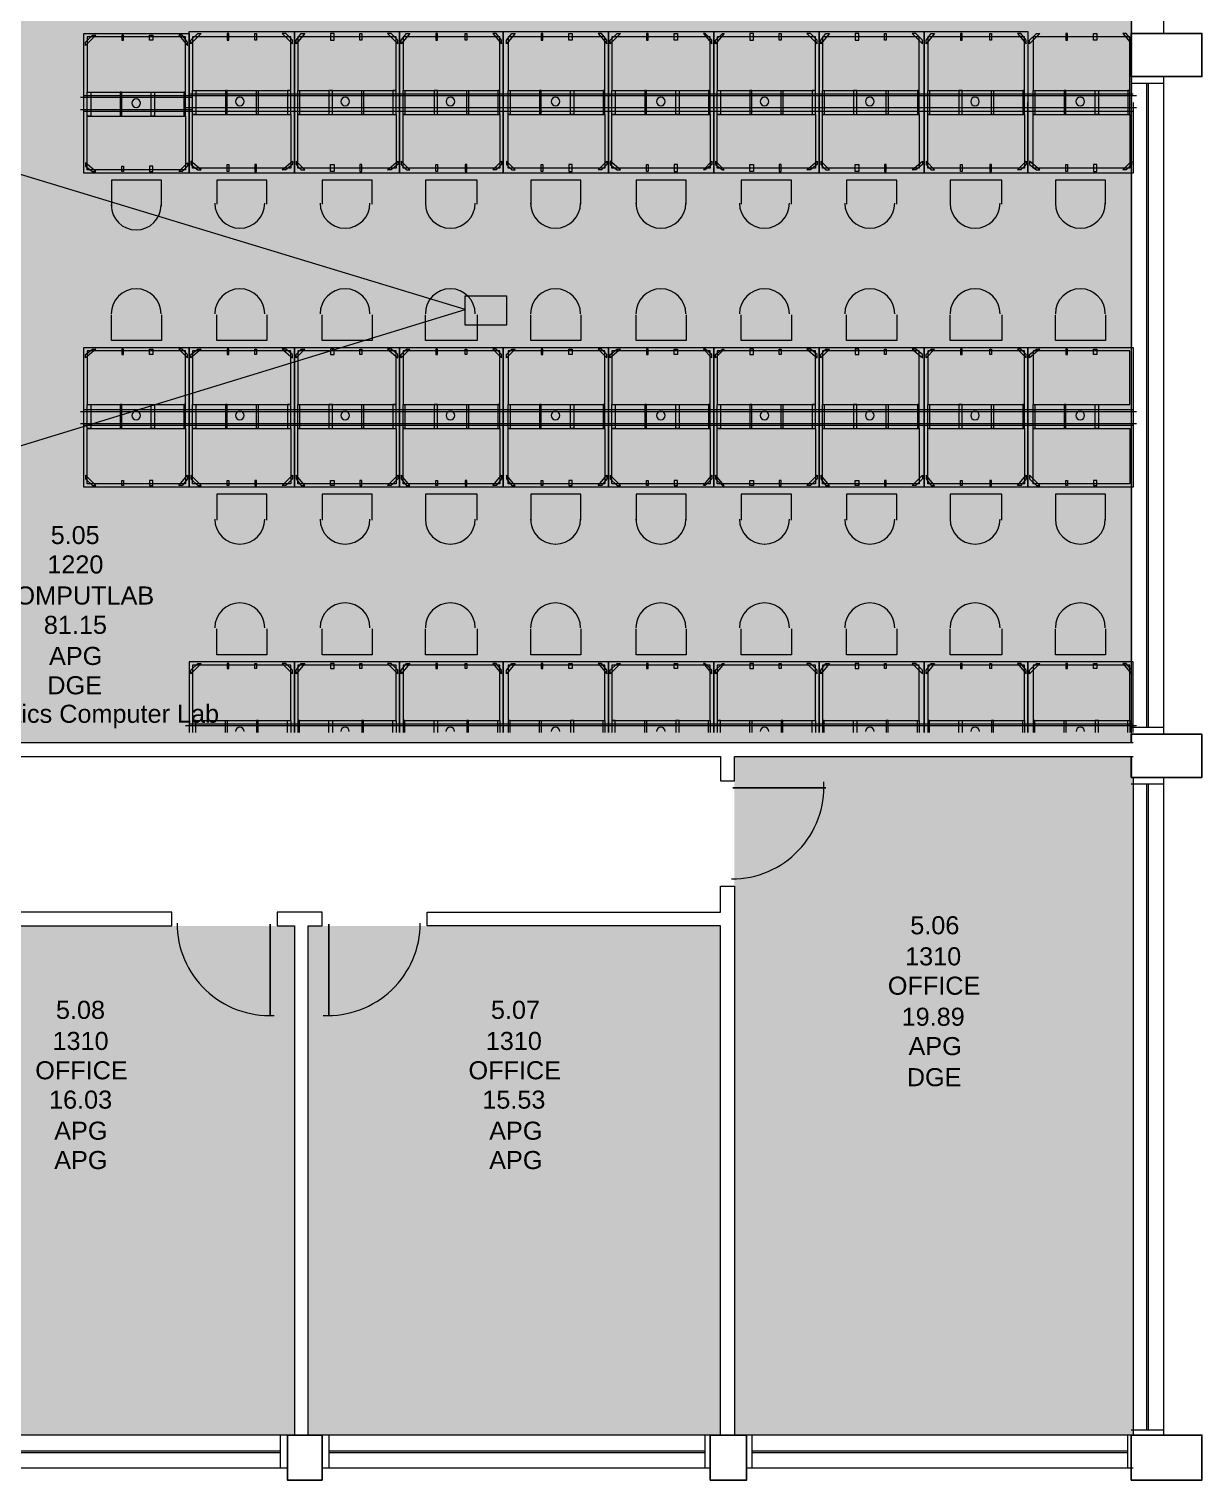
# Model space of a CAD drawing. Header units: millimetres. Extents: x 0 to 90.2, y 0 to 62.5.
# Drawn here: x 80.04 to 90.23, y 0.03 to 12.63 of the extents above; entities that cross this region are included whole.
import ezdxf

# ---------------------------------------------------------------- set-up
doc = ezdxf.new("R2010")
doc.units = ezdxf.units.MM
for name, color, linetype in [('PDF_014405$BL', 7, 'Continuous'), ('PDF_014405$DR', 7, 'Continuous'), ('PDF_014405$FITT_EQUP', 7, 'Continuous'), ('PDF_014405$FT-FIXFIT', 7, 'Continuous'), ('PDF_014405$WA', 7, 'Continuous'), ('PDF_014405$WA-COL', 7, 'Continuous'), ('PDF_014405$WN', 7, 'Continuous'), ('PDF_Text', 7, 'Continuous')]:
    doc.layers.add(name, color=color, linetype=linetype)
doc.layers.add('PDF_014405$HL-TMP', color=7, linetype='Continuous', true_color=0xe6db59)
doc.styles.add('PDF ArialMT', font='arial.ttf')

msp = doc.modelspace()

# ---------------------------------------------------------------- linework, layer by layer
at = {"layer": 'PDF_014405$BL', "lineweight": 9}
for points in [[(89.614, 19.33), (89.614, 12.595)], [(89.899, 12.595), (89.899, 19.33)], [(89.614, 12.22), (89.614, 6.506)], [(89.899, 6.506), (89.899, 12.22)], [(78.787, 8.651), (83.826, 10.196), (78.787, 11.725)], [(89.631, 6.131), (89.631, 0.416), (86.271, 0.416)], [(89.899, 0.416), (89.899, 6.131)], [(82.282, 0.416), (78.907, 0.416)], [(85.956, 0.416), (82.582, 0.416)], [(78.907, 0.131), (82.282, 0.131)], [(82.582, 0.131), (85.956, 0.131)], [(86.271, 0.131), (89.631, 0.131)]]:
    msp.add_lwpolyline(points, dxfattribs=at)
at = {"layer": 'PDF_014405$DR', "lineweight": 0}
for points in [[(86.151, 6.041), (86.961, 6.041), (86.151, 6.041)], [(82.132, 4.856), (82.132, 4.061), (82.132, 4.856)], [(82.642, 4.856), (82.642, 4.061), (82.642, 4.856)]]:
    msp.add_lwpolyline(points, dxfattribs=at)
for centre, start, end in [((86.142, 6.05), 270, 2.9553), ((82.124, 4.864), 180, 272.9551), ((82.634, 4.864), 267.0449, 360)]:
    msp.add_arc(centre, 0.802, start, end, dxfattribs=at)
at = {"layer": 'PDF_014405$FITT_EQUP', "lineweight": 9}
msp.add_lwpolyline([(83.826, 10.316), (84.186, 10.316), (84.186, 10.061), (83.826, 10.061)], close=True, dxfattribs=at)
at = {"layer": 'PDF_014405$FT-FIXFIT', "lineweight": 0}
for points in [[(81.427, 11.995), (81.427, 12.61), (82.342, 12.61), (82.342, 11.995), (82.342, 11.38), (81.427, 11.38)], [(82.342, 11.995), (82.342, 12.61), (83.256, 12.61), (83.256, 11.995), (83.256, 11.38), (82.342, 11.38)], [(83.256, 11.995), (83.256, 12.61), (84.156, 12.61), (84.156, 11.995), (84.156, 11.38), (83.256, 11.38)], [(84.156, 11.995), (84.156, 12.61), (85.071, 12.61), (85.071, 11.995), (85.071, 11.38), (84.156, 11.38)], [(85.071, 11.995), (85.071, 12.61), (85.986, 12.61), (85.986, 11.995), (85.986, 11.38), (85.071, 11.38)], [(85.986, 11.995), (85.986, 12.61), (86.901, 12.61), (86.901, 11.995), (86.901, 11.38), (85.986, 11.38)], [(86.901, 11.995), (86.901, 12.61), (87.816, 12.61), (87.816, 11.995), (87.816, 11.38), (86.901, 11.38)], [(80.512, 11.98), (80.512, 12.595), (81.427, 12.595), (81.427, 11.98), (81.427, 11.38), (80.512, 11.38)], [(80.587, 12.58), (80.617, 12.58), (80.527, 12.49), (80.527, 12.52)], [(81.397, 12.085), (81.397, 12.565), (80.542, 12.565), (80.542, 12.085)], [(80.842, 12.58), (80.842, 12.535), (80.857, 12.535), (80.857, 12.58)], [(81.112, 12.58), (81.112, 12.535), (81.082, 12.535), (81.082, 12.58)], [(81.367, 12.58), (81.337, 12.58), (81.412, 12.49), (81.412, 12.52)], [(81.502, 12.595), (81.532, 12.595), (81.442, 12.505), (81.442, 12.535)], [(82.312, 12.1), (82.312, 12.565), (81.457, 12.565), (81.457, 12.1)], [(81.757, 12.595), (81.757, 12.535), (81.772, 12.535), (81.772, 12.595)], [(82.012, 12.595), (82.012, 12.535), (81.997, 12.535), (81.997, 12.595)], [(82.267, 12.595), (82.237, 12.595), (82.327, 12.505), (82.327, 12.535)], [(82.402, 12.595), (82.432, 12.595), (82.357, 12.505), (82.357, 12.535)], [(83.226, 12.1), (83.226, 12.565), (82.372, 12.565), (82.372, 12.1)], [(82.657, 12.595), (82.657, 12.535), (82.687, 12.535), (82.687, 12.595)], [(82.927, 12.595), (82.927, 12.535), (82.912, 12.535), (82.912, 12.595)], [(83.182, 12.595), (83.152, 12.595), (83.241, 12.505), (83.241, 12.535)], [(83.316, 12.595), (83.346, 12.595), (83.271, 12.505), (83.271, 12.535)], [(84.126, 12.1), (84.126, 12.565), (83.286, 12.565), (83.286, 12.1)], [(83.571, 12.595), (83.571, 12.535), (83.586, 12.535), (83.586, 12.595)], [(83.841, 12.595), (83.841, 12.535), (83.826, 12.535), (83.826, 12.595)], [(84.096, 12.595), (84.066, 12.595), (84.141, 12.505), (84.141, 12.535)], [(84.231, 12.595), (84.261, 12.595), (84.186, 12.505), (84.186, 12.535)], [(85.041, 12.1), (85.041, 12.565), (84.201, 12.565), (84.201, 12.1)], [(84.486, 12.595), (84.486, 12.535), (84.501, 12.535), (84.501, 12.595)], [(84.756, 12.595), (84.756, 12.535), (84.726, 12.535), (84.726, 12.595)], [(85.011, 12.595), (84.981, 12.595), (85.056, 12.505), (85.056, 12.535)], [(85.146, 12.595), (85.176, 12.595), (85.086, 12.505), (85.086, 12.535)], [(85.956, 12.1), (85.956, 12.565), (85.101, 12.565), (85.101, 12.1)], [(85.401, 12.595), (85.401, 12.535), (85.416, 12.535), (85.416, 12.595)], [(85.671, 12.595), (85.671, 12.535), (85.641, 12.535), (85.641, 12.595)], [(85.911, 12.595), (85.896, 12.595), (85.971, 12.505), (85.971, 12.535)], [(86.061, 12.595), (86.076, 12.595), (86.001, 12.505), (86.001, 12.535)], [(86.871, 12.1), (86.871, 12.565), (86.016, 12.565), (86.016, 12.1)], [(86.301, 12.595), (86.301, 12.535), (86.331, 12.535), (86.331, 12.595)], [(86.571, 12.595), (86.571, 12.535), (86.556, 12.535), (86.556, 12.595)], [(86.826, 12.595), (86.796, 12.595), (86.886, 12.505), (86.886, 12.535)], [(86.961, 12.595), (86.991, 12.595), (86.916, 12.505), (86.916, 12.535)], [(87.771, 12.1), (87.771, 12.565), (86.931, 12.565), (86.931, 12.1)], [(87.216, 12.595), (87.216, 12.535), (87.246, 12.535), (87.246, 12.595)], [(87.486, 12.595), (87.486, 12.535), (87.471, 12.535), (87.471, 12.595)], [(87.741, 12.595), (87.711, 12.595), (87.801, 12.505), (87.801, 12.535)], [(87.876, 12.595), (87.906, 12.595), (87.831, 12.505), (87.831, 12.535)], [(88.686, 12.1), (88.686, 12.565), (87.846, 12.565), (87.846, 12.1)], [(88.131, 12.595), (88.131, 12.535), (88.146, 12.535), (88.146, 12.595)], [(88.401, 12.595), (88.401, 12.535), (88.386, 12.535), (88.386, 12.595)], [(88.656, 12.595), (88.626, 12.595), (88.701, 12.505), (88.701, 12.535)], [(88.791, 12.595), (88.821, 12.595), (88.731, 12.505), (88.731, 12.535)], [(89.601, 12.1), (89.601, 12.565), (88.761, 12.565), (88.761, 12.1)], [(89.046, 12.595), (89.046, 12.535), (89.061, 12.535), (89.061, 12.595)], [(89.316, 12.595), (89.316, 12.535), (89.286, 12.535), (89.286, 12.595)], [(89.571, 12.595), (89.541, 12.595), (89.616, 12.505), (89.616, 12.535)], [(80.542, 11.98), (80.542, 12.085), (80.572, 12.085), (80.572, 11.98), (80.572, 11.875), (80.542, 11.875)], [(80.842, 11.98), (80.842, 12.085), (80.827, 12.085), (80.827, 11.98), (80.827, 11.875), (80.842, 11.875)], [(81.097, 11.98), (81.097, 12.085), (81.127, 12.085), (81.127, 11.98), (81.127, 11.875), (81.097, 11.875)], [(81.397, 11.98), (81.397, 12.085), (81.382, 12.085), (81.382, 11.98), (81.382, 11.875), (81.397, 11.875)], [(81.457, 11.995), (81.457, 12.1), (81.487, 12.1), (81.487, 11.995), (81.487, 11.89), (81.457, 11.89)], [(81.757, 11.995), (81.757, 12.1), (81.742, 12.1), (81.742, 11.995), (81.742, 11.89), (81.757, 11.89)], [(82.012, 11.995), (82.012, 12.1), (82.027, 12.1), (82.027, 11.995), (82.027, 11.89), (82.012, 11.89)], [(82.312, 11.995), (82.312, 12.1), (82.282, 12.1), (82.282, 11.995), (82.282, 11.89), (82.312, 11.89)], [(82.372, 11.995), (82.372, 12.1), (82.387, 12.1), (82.387, 11.995), (82.387, 11.89), (82.372, 11.89)], [(82.672, 11.995), (82.672, 12.1), (82.642, 12.1), (82.642, 11.995), (82.642, 11.89), (82.672, 11.89)], [(82.927, 11.995), (82.927, 12.1), (82.942, 12.1), (82.942, 11.995), (82.942, 11.89), (82.927, 11.89)], [(83.226, 11.995), (83.226, 12.1), (83.197, 12.1), (83.197, 11.995), (83.197, 11.89), (83.226, 11.89)], [(83.286, 11.995), (83.286, 12.1), (83.301, 12.1), (83.301, 11.995), (83.301, 11.89), (83.286, 11.89)], [(83.586, 11.995), (83.586, 12.1), (83.556, 12.1), (83.556, 11.995), (83.556, 11.89), (83.586, 11.89)], [(83.841, 11.995), (83.841, 12.1), (83.856, 12.1), (83.856, 11.995), (83.856, 11.89), (83.841, 11.89)], [(84.126, 11.995), (84.126, 12.1), (84.111, 12.1), (84.111, 11.995), (84.111, 11.89), (84.126, 11.89)], [(84.201, 11.995), (84.201, 12.1), (84.216, 12.1), (84.216, 11.995), (84.216, 11.89), (84.201, 11.89)], [(84.486, 11.995), (84.486, 12.1), (84.471, 12.1), (84.471, 11.995), (84.471, 11.89), (84.486, 11.89)], [(84.741, 11.995), (84.741, 12.1), (84.771, 12.1), (84.771, 11.995), (84.771, 11.89), (84.741, 11.89)], [(85.041, 11.995), (85.041, 12.1), (85.026, 12.1), (85.026, 11.995), (85.026, 11.89), (85.041, 11.89)], [(85.101, 11.995), (85.101, 12.1), (85.131, 12.1), (85.131, 11.995), (85.131, 11.89), (85.101, 11.89)], [(85.401, 11.995), (85.401, 12.1), (85.386, 12.1), (85.386, 11.995), (85.386, 11.89), (85.401, 11.89)], [(85.656, 11.995), (85.656, 12.1), (85.686, 12.1), (85.686, 11.995), (85.686, 11.89), (85.656, 11.89)], [(85.956, 11.995), (85.956, 12.1), (85.941, 12.1), (85.941, 11.995), (85.941, 11.89), (85.956, 11.89)], [(86.016, 11.995), (86.016, 12.1), (86.046, 12.1), (86.046, 11.995), (86.046, 11.89), (86.016, 11.89)], [(86.316, 11.995), (86.316, 12.1), (86.301, 12.1), (86.301, 11.995), (86.301, 11.89), (86.316, 11.89)], [(86.571, 11.995), (86.571, 12.1), (86.586, 12.1), (86.586, 11.995), (86.586, 11.89), (86.571, 11.89)], [(86.871, 11.995), (86.871, 12.1), (86.841, 12.1), (86.841, 11.995), (86.841, 11.89), (86.871, 11.89)], [(86.931, 11.995), (86.931, 12.1), (86.946, 12.1), (86.946, 11.995), (86.946, 11.89), (86.931, 11.89)], [(87.231, 11.995), (87.231, 12.1), (87.201, 12.1), (87.201, 11.995), (87.201, 11.89), (87.231, 11.89)], [(87.486, 11.995), (87.486, 12.1), (87.501, 12.1), (87.501, 11.995), (87.501, 11.89), (87.486, 11.89)], [(87.771, 11.995), (87.771, 12.1), (87.756, 12.1), (87.756, 11.995), (87.756, 11.89), (87.771, 11.89)], [(87.846, 11.995), (87.846, 12.1), (87.861, 12.1), (87.861, 11.995), (87.861, 11.89), (87.846, 11.89)], [(88.146, 11.995), (88.146, 12.1), (88.116, 12.1), (88.116, 11.995), (88.116, 11.89), (88.146, 11.89)], [(88.401, 11.995), (88.401, 12.1), (88.416, 12.1), (88.416, 11.995), (88.416, 11.89), (88.401, 11.89)], [(88.686, 11.995), (88.686, 12.1), (88.671, 12.1), (88.671, 11.995), (88.671, 11.89), (88.686, 11.89)], [(88.761, 11.995), (88.761, 12.1), (88.776, 12.1), (88.776, 11.995), (88.776, 11.89), (88.761, 11.89)], [(89.046, 11.995), (89.046, 12.1), (89.031, 12.1), (89.031, 11.995), (89.031, 11.89), (89.046, 11.89)], [(89.301, 11.995), (89.301, 12.1), (89.331, 12.1), (89.331, 11.995), (89.331, 11.89), (89.301, 11.89)], [(89.601, 11.995), (89.601, 12.1), (89.586, 12.1), (89.586, 11.995), (89.586, 11.89), (89.601, 11.89)], [(81.397, 11.875), (81.397, 11.41), (80.542, 11.41), (80.542, 11.875)], [(82.312, 11.89), (82.312, 11.425), (81.457, 11.425), (81.457, 11.89)], [(83.226, 11.89), (83.226, 11.425), (82.372, 11.425), (82.372, 11.89)], [(84.126, 11.89), (84.126, 11.425), (83.286, 11.425), (83.286, 11.89)], [(85.041, 11.89), (85.041, 11.425), (84.201, 11.425), (84.201, 11.89)], [(85.956, 11.89), (85.956, 11.425), (85.101, 11.425), (85.101, 11.89)], [(86.871, 11.89), (86.871, 11.425), (86.016, 11.425), (86.016, 11.89)], [(87.771, 11.89), (87.771, 11.425), (86.931, 11.425), (86.931, 11.89)], [(88.686, 11.89), (88.686, 11.425), (87.846, 11.425), (87.846, 11.89)], [(89.601, 11.89), (89.601, 11.425), (88.761, 11.425), (88.761, 11.89)], [(81.502, 11.41), (81.532, 11.41), (81.442, 11.485), (81.442, 11.455)], [(82.267, 11.41), (82.237, 11.41), (82.327, 11.485), (82.327, 11.455)], [(82.402, 11.41), (82.432, 11.41), (82.357, 11.485), (82.357, 11.455)], [(83.182, 11.41), (83.152, 11.41), (83.241, 11.485), (83.241, 11.455)], [(83.316, 11.41), (83.346, 11.41), (83.271, 11.485), (83.271, 11.455)], [(84.096, 11.41), (84.066, 11.41), (84.141, 11.485), (84.141, 11.455)], [(84.231, 11.41), (84.261, 11.41), (84.186, 11.485), (84.186, 11.455)], [(85.011, 11.41), (84.981, 11.41), (85.056, 11.485), (85.056, 11.455)], [(85.146, 11.41), (85.176, 11.41), (85.086, 11.485), (85.086, 11.455)], [(85.911, 11.41), (85.896, 11.41), (85.971, 11.485), (85.971, 11.455)], [(86.061, 11.41), (86.076, 11.41), (86.001, 11.485), (86.001, 11.455)], [(86.826, 11.41), (86.796, 11.41), (86.886, 11.485), (86.886, 11.455)], [(86.961, 11.41), (86.991, 11.41), (86.916, 11.485), (86.916, 11.455)], [(87.741, 11.41), (87.711, 11.41), (87.801, 11.485), (87.801, 11.455)], [(87.876, 11.41), (87.906, 11.41), (87.831, 11.485), (87.831, 11.455)], [(88.656, 11.41), (88.626, 11.41), (88.701, 11.485), (88.701, 11.455)], [(88.791, 11.41), (88.821, 11.41), (88.731, 11.485), (88.731, 11.455)], [(89.571, 11.41), (89.541, 11.41), (89.616, 11.485), (89.616, 11.455)], [(80.587, 11.395), (80.617, 11.395), (80.527, 11.47), (80.527, 11.44)], [(80.842, 11.395), (80.842, 11.44), (80.857, 11.44), (80.857, 11.395)], [(81.112, 11.395), (81.112, 11.44), (81.082, 11.44), (81.082, 11.395)], [(81.367, 11.395), (81.337, 11.395), (81.412, 11.47), (81.412, 11.44)], [(81.757, 11.395), (81.757, 11.455), (81.772, 11.455), (81.772, 11.395)], [(82.012, 11.395), (82.012, 11.455), (81.997, 11.455), (81.997, 11.395)], [(82.657, 11.395), (82.657, 11.455), (82.687, 11.455), (82.687, 11.395)], [(82.927, 11.395), (82.927, 11.455), (82.912, 11.455), (82.912, 11.395)], [(83.571, 11.395), (83.571, 11.455), (83.586, 11.455), (83.586, 11.395)], [(83.841, 11.395), (83.841, 11.455), (83.826, 11.455), (83.826, 11.395)], [(84.486, 11.395), (84.486, 11.455), (84.501, 11.455), (84.501, 11.395)], [(84.756, 11.395), (84.756, 11.455), (84.726, 11.455), (84.726, 11.395)], [(85.401, 11.395), (85.401, 11.455), (85.416, 11.455), (85.416, 11.395)], [(85.671, 11.395), (85.671, 11.455), (85.641, 11.455), (85.641, 11.395)], [(86.301, 11.395), (86.301, 11.455), (86.331, 11.455), (86.331, 11.395)], [(86.571, 11.395), (86.571, 11.455), (86.556, 11.455), (86.556, 11.395)], [(87.216, 11.395), (87.216, 11.455), (87.246, 11.455), (87.246, 11.395)], [(87.486, 11.395), (87.486, 11.455), (87.471, 11.455), (87.471, 11.395)], [(88.131, 11.395), (88.131, 11.455), (88.146, 11.455), (88.146, 11.395)], [(88.401, 11.395), (88.401, 11.455), (88.386, 11.455), (88.386, 11.395)], [(89.046, 11.395), (89.046, 11.455), (89.061, 11.455), (89.061, 11.395)], [(89.316, 11.395), (89.316, 11.455), (89.286, 11.455), (89.286, 11.395)], [(80.512, 9.266), (80.512, 9.866), (81.427, 9.866), (81.427, 9.266), (81.427, 8.651), (80.512, 8.651)], [(80.587, 9.851), (80.617, 9.851), (80.527, 9.776), (80.527, 9.806)], [(81.397, 9.371), (81.397, 9.836), (80.542, 9.836), (80.542, 9.371)], [(80.842, 9.851), (80.842, 9.806), (80.857, 9.806), (80.857, 9.851)], [(81.112, 9.851), (81.112, 9.806), (81.082, 9.806), (81.082, 9.851)], [(81.367, 9.851), (81.337, 9.851), (81.412, 9.776), (81.412, 9.806)], [(81.427, 9.266), (81.427, 9.866), (82.342, 9.866), (82.342, 9.266), (82.342, 8.651), (81.427, 8.651)], [(81.502, 9.851), (81.532, 9.851), (81.442, 9.776), (81.442, 9.806)], [(82.312, 9.371), (82.312, 9.836), (81.457, 9.836), (81.457, 9.371)], [(81.757, 9.851), (81.757, 9.806), (81.772, 9.806), (81.772, 9.851)], [(82.012, 9.851), (82.012, 9.806), (81.997, 9.806), (81.997, 9.851)], [(82.267, 9.851), (82.237, 9.851), (82.327, 9.776), (82.327, 9.806)], [(82.342, 9.266), (82.342, 9.866), (83.256, 9.866), (83.256, 9.266), (83.256, 8.651), (82.342, 8.651)], [(82.402, 9.851), (82.432, 9.851), (82.357, 9.776), (82.357, 9.806)], [(83.226, 9.371), (83.226, 9.836), (82.372, 9.836), (82.372, 9.371)], [(82.657, 9.851), (82.657, 9.806), (82.687, 9.806), (82.687, 9.851)], [(82.927, 9.851), (82.927, 9.806), (82.912, 9.806), (82.912, 9.851)], [(83.182, 9.851), (83.152, 9.851), (83.241, 9.776), (83.241, 9.806)], [(83.256, 9.266), (83.256, 9.866), (84.156, 9.866), (84.156, 9.266), (84.156, 8.651), (83.256, 8.651)], [(83.316, 9.851), (83.346, 9.851), (83.271, 9.776), (83.271, 9.806)], [(84.126, 9.371), (84.126, 9.836), (83.286, 9.836), (83.286, 9.371)], [(83.571, 9.851), (83.571, 9.806), (83.586, 9.806), (83.586, 9.851)], [(83.841, 9.851), (83.841, 9.806), (83.826, 9.806), (83.826, 9.851)], [(84.096, 9.851), (84.066, 9.851), (84.141, 9.776), (84.141, 9.806)], [(84.156, 9.266), (84.156, 9.866), (85.071, 9.866), (85.071, 9.266), (85.071, 8.651), (84.156, 8.651)], [(84.231, 9.851), (84.261, 9.851), (84.186, 9.776), (84.186, 9.806)], [(85.041, 9.371), (85.041, 9.836), (84.201, 9.836), (84.201, 9.371)], [(84.486, 9.851), (84.486, 9.806), (84.501, 9.806), (84.501, 9.851)], [(84.756, 9.851), (84.756, 9.806), (84.726, 9.806), (84.726, 9.851)], [(85.011, 9.851), (84.981, 9.851), (85.056, 9.776), (85.056, 9.806)], [(85.071, 9.266), (85.071, 9.866), (85.986, 9.866), (85.986, 9.266), (85.986, 8.651), (85.071, 8.651)], [(85.146, 9.851), (85.176, 9.851), (85.086, 9.776), (85.086, 9.806)], [(85.956, 9.371), (85.956, 9.836), (85.101, 9.836), (85.101, 9.371)], [(85.401, 9.851), (85.401, 9.806), (85.416, 9.806), (85.416, 9.851)], [(85.671, 9.851), (85.671, 9.806), (85.641, 9.806), (85.641, 9.851)], [(85.911, 9.851), (85.896, 9.851), (85.971, 9.776), (85.971, 9.806)], [(85.986, 9.266), (85.986, 9.866), (86.901, 9.866), (86.901, 9.266), (86.901, 8.651), (85.986, 8.651)], [(86.061, 9.851), (86.076, 9.851), (86.001, 9.776), (86.001, 9.806)], [(86.871, 9.371), (86.871, 9.836), (86.016, 9.836), (86.016, 9.371)], [(86.301, 9.851), (86.301, 9.806), (86.331, 9.806), (86.331, 9.851)], [(86.571, 9.851), (86.571, 9.806), (86.556, 9.806), (86.556, 9.851)], [(86.826, 9.851), (86.796, 9.851), (86.886, 9.776), (86.886, 9.806)], [(86.901, 9.266), (86.901, 9.866), (87.816, 9.866), (87.816, 9.266), (87.816, 8.651), (86.901, 8.651)], [(86.961, 9.851), (86.991, 9.851), (86.916, 9.776), (86.916, 9.806)], [(87.771, 9.371), (87.771, 9.836), (86.931, 9.836), (86.931, 9.371)], [(87.216, 9.851), (87.216, 9.806), (87.246, 9.806), (87.246, 9.851)], [(87.486, 9.851), (87.486, 9.806), (87.471, 9.806), (87.471, 9.851)], [(87.741, 9.851), (87.711, 9.851), (87.801, 9.776), (87.801, 9.806)], [(87.816, 9.266), (87.816, 9.866), (88.716, 9.866), (88.716, 9.266), (88.716, 8.651), (87.816, 8.651)], [(87.876, 9.851), (87.906, 9.851), (87.831, 9.776), (87.831, 9.806)], [(88.686, 9.371), (88.686, 9.836), (87.846, 9.836), (87.846, 9.371)], [(88.131, 9.851), (88.131, 9.806), (88.146, 9.806), (88.146, 9.851)], [(88.401, 9.851), (88.401, 9.806), (88.386, 9.806), (88.386, 9.851)], [(88.656, 9.851), (88.626, 9.851), (88.701, 9.776), (88.701, 9.806)], [(88.716, 9.266), (88.716, 9.866), (89.631, 9.866), (89.631, 9.266), (89.631, 8.651), (88.716, 8.651)], [(88.791, 9.851), (88.821, 9.851), (88.731, 9.776), (88.731, 9.806)], [(89.601, 9.371), (89.601, 9.836), (88.761, 9.836), (88.761, 9.371)], [(89.046, 9.851), (89.046, 9.806), (89.061, 9.806), (89.061, 9.851)], [(89.316, 9.851), (89.316, 9.806), (89.286, 9.806), (89.286, 9.851)], [(80.542, 9.266), (80.542, 9.371), (80.572, 9.371), (80.572, 9.266), (80.572, 9.161), (80.542, 9.161)], [(80.842, 9.266), (80.842, 9.371), (80.827, 9.371), (80.827, 9.266), (80.827, 9.161), (80.842, 9.161)], [(81.097, 9.266), (81.097, 9.371), (81.127, 9.371), (81.127, 9.266), (81.127, 9.161), (81.097, 9.161)], [(81.397, 9.266), (81.397, 9.371), (81.382, 9.371), (81.382, 9.266), (81.382, 9.161), (81.397, 9.161)], [(81.457, 9.266), (81.457, 9.371), (81.487, 9.371), (81.487, 9.266), (81.487, 9.161), (81.457, 9.161)], [(81.757, 9.266), (81.757, 9.371), (81.742, 9.371), (81.742, 9.266), (81.742, 9.161), (81.757, 9.161)], [(82.012, 9.266), (82.012, 9.371), (82.027, 9.371), (82.027, 9.266), (82.027, 9.161), (82.012, 9.161)], [(82.312, 9.266), (82.312, 9.371), (82.282, 9.371), (82.282, 9.266), (82.282, 9.161), (82.312, 9.161)], [(82.372, 9.266), (82.372, 9.371), (82.387, 9.371), (82.387, 9.266), (82.387, 9.161), (82.372, 9.161)], [(82.672, 9.266), (82.672, 9.371), (82.642, 9.371), (82.642, 9.266), (82.642, 9.161), (82.672, 9.161)], [(82.927, 9.266), (82.927, 9.371), (82.942, 9.371), (82.942, 9.266), (82.942, 9.161), (82.927, 9.161)], [(83.226, 9.266), (83.226, 9.371), (83.197, 9.371), (83.197, 9.266), (83.197, 9.161), (83.226, 9.161)], [(83.286, 9.266), (83.286, 9.371), (83.301, 9.371), (83.301, 9.266), (83.301, 9.161), (83.286, 9.161)], [(83.586, 9.266), (83.586, 9.371), (83.556, 9.371), (83.556, 9.266), (83.556, 9.161), (83.586, 9.161)], [(83.841, 9.266), (83.841, 9.371), (83.856, 9.371), (83.856, 9.266), (83.856, 9.161), (83.841, 9.161)], [(84.126, 9.266), (84.126, 9.371), (84.111, 9.371), (84.111, 9.266), (84.111, 9.161), (84.126, 9.161)], [(84.201, 9.266), (84.201, 9.371), (84.216, 9.371), (84.216, 9.266), (84.216, 9.161), (84.201, 9.161)], [(84.486, 9.266), (84.486, 9.371), (84.471, 9.371), (84.471, 9.266), (84.471, 9.161), (84.486, 9.161)], [(84.741, 9.266), (84.741, 9.371), (84.771, 9.371), (84.771, 9.266), (84.771, 9.161), (84.741, 9.161)], [(85.041, 9.266), (85.041, 9.371), (85.026, 9.371), (85.026, 9.266), (85.026, 9.161), (85.041, 9.161)], [(85.101, 9.266), (85.101, 9.371), (85.131, 9.371), (85.131, 9.266), (85.131, 9.161), (85.101, 9.161)], [(85.401, 9.266), (85.401, 9.371), (85.386, 9.371), (85.386, 9.266), (85.386, 9.161), (85.401, 9.161)], [(85.656, 9.266), (85.656, 9.371), (85.686, 9.371), (85.686, 9.266), (85.686, 9.161), (85.656, 9.161)], [(85.956, 9.266), (85.956, 9.371), (85.941, 9.371), (85.941, 9.266), (85.941, 9.161), (85.956, 9.161)], [(86.016, 9.266), (86.016, 9.371), (86.046, 9.371), (86.046, 9.266), (86.046, 9.161), (86.016, 9.161)], [(86.316, 9.266), (86.316, 9.371), (86.301, 9.371), (86.301, 9.266), (86.301, 9.161), (86.316, 9.161)], [(86.571, 9.266), (86.571, 9.371), (86.586, 9.371), (86.586, 9.266), (86.586, 9.161), (86.571, 9.161)], [(86.871, 9.266), (86.871, 9.371), (86.841, 9.371), (86.841, 9.266), (86.841, 9.161), (86.871, 9.161)], [(86.931, 9.266), (86.931, 9.371), (86.946, 9.371), (86.946, 9.266), (86.946, 9.161), (86.931, 9.161)], [(87.231, 9.266), (87.231, 9.371), (87.201, 9.371), (87.201, 9.266), (87.201, 9.161), (87.231, 9.161)], [(87.486, 9.266), (87.486, 9.371), (87.501, 9.371), (87.501, 9.266), (87.501, 9.161), (87.486, 9.161)], [(87.771, 9.266), (87.771, 9.371), (87.756, 9.371), (87.756, 9.266), (87.756, 9.161), (87.771, 9.161)], [(87.846, 9.266), (87.846, 9.371), (87.861, 9.371), (87.861, 9.266), (87.861, 9.161), (87.846, 9.161)], [(88.146, 9.266), (88.146, 9.371), (88.116, 9.371), (88.116, 9.266), (88.116, 9.161), (88.146, 9.161)], [(88.401, 9.266), (88.401, 9.371), (88.416, 9.371), (88.416, 9.266), (88.416, 9.161), (88.401, 9.161)], [(88.686, 9.266), (88.686, 9.371), (88.671, 9.371), (88.671, 9.266), (88.671, 9.161), (88.686, 9.161)], [(88.761, 9.266), (88.761, 9.371), (88.776, 9.371), (88.776, 9.266), (88.776, 9.161), (88.761, 9.161)], [(89.046, 9.266), (89.046, 9.371), (89.031, 9.371), (89.031, 9.266), (89.031, 9.161), (89.046, 9.161)], [(89.301, 9.266), (89.301, 9.371), (89.331, 9.371), (89.331, 9.266), (89.331, 9.161), (89.301, 9.161)], [(81.397, 9.161), (81.397, 8.681), (80.542, 8.681), (80.542, 9.161)], [(82.312, 9.161), (82.312, 8.681), (81.457, 8.681), (81.457, 9.161)], [(83.226, 9.161), (83.226, 8.681), (82.372, 8.681), (82.372, 9.161)], [(84.126, 9.161), (84.126, 8.681), (83.286, 8.681), (83.286, 9.161)], [(85.041, 9.161), (85.041, 8.681), (84.201, 8.681), (84.201, 9.161)], [(85.956, 9.161), (85.956, 8.681), (85.101, 8.681), (85.101, 9.161)], [(86.871, 9.161), (86.871, 8.681), (86.016, 8.681), (86.016, 9.161)], [(87.771, 9.161), (87.771, 8.681), (86.931, 8.681), (86.931, 9.161)], [(88.686, 9.161), (88.686, 8.681), (87.846, 8.681), (87.846, 9.161)], [(89.601, 9.161), (89.601, 8.681), (88.761, 8.681), (88.761, 9.161)], [(80.587, 8.666), (80.617, 8.666), (80.527, 8.756), (80.527, 8.726)], [(80.842, 8.666), (80.842, 8.711), (80.857, 8.711), (80.857, 8.666)], [(81.112, 8.666), (81.112, 8.711), (81.082, 8.711), (81.082, 8.666)], [(81.367, 8.666), (81.337, 8.666), (81.412, 8.756), (81.412, 8.726)], [(81.502, 8.666), (81.532, 8.666), (81.442, 8.756), (81.442, 8.726)], [(81.757, 8.666), (81.757, 8.711), (81.772, 8.711), (81.772, 8.666)], [(82.012, 8.666), (82.012, 8.711), (81.997, 8.711), (81.997, 8.666)], [(82.267, 8.666), (82.237, 8.666), (82.327, 8.756), (82.327, 8.726)], [(82.402, 8.666), (82.432, 8.666), (82.357, 8.756), (82.357, 8.726)], [(82.657, 8.666), (82.657, 8.711), (82.687, 8.711), (82.687, 8.666)], [(82.927, 8.666), (82.927, 8.711), (82.912, 8.711), (82.912, 8.666)], [(83.182, 8.666), (83.152, 8.666), (83.241, 8.756), (83.241, 8.726)], [(83.316, 8.666), (83.346, 8.666), (83.271, 8.756), (83.271, 8.726)], [(83.571, 8.666), (83.571, 8.711), (83.586, 8.711), (83.586, 8.666)], [(83.841, 8.666), (83.841, 8.711), (83.826, 8.711), (83.826, 8.666)], [(84.096, 8.666), (84.066, 8.666), (84.141, 8.756), (84.141, 8.726)], [(84.231, 8.666), (84.261, 8.666), (84.186, 8.756), (84.186, 8.726)], [(84.486, 8.666), (84.486, 8.711), (84.501, 8.711), (84.501, 8.666)], [(84.756, 8.666), (84.756, 8.711), (84.726, 8.711), (84.726, 8.666)], [(85.011, 8.666), (84.981, 8.666), (85.056, 8.756), (85.056, 8.726)], [(85.146, 8.666), (85.176, 8.666), (85.086, 8.756), (85.086, 8.726)], [(85.401, 8.666), (85.401, 8.711), (85.416, 8.711), (85.416, 8.666)], [(85.671, 8.666), (85.671, 8.711), (85.641, 8.711), (85.641, 8.666)], [(85.911, 8.666), (85.896, 8.666), (85.971, 8.756), (85.971, 8.726)], [(86.061, 8.666), (86.076, 8.666), (86.001, 8.756), (86.001, 8.726)], [(86.301, 8.666), (86.301, 8.711), (86.331, 8.711), (86.331, 8.666)], [(86.571, 8.666), (86.571, 8.711), (86.556, 8.711), (86.556, 8.666)], [(86.826, 8.666), (86.796, 8.666), (86.886, 8.756), (86.886, 8.726)], [(86.961, 8.666), (86.991, 8.666), (86.916, 8.756), (86.916, 8.726)], [(87.216, 8.666), (87.216, 8.711), (87.246, 8.711), (87.246, 8.666)], [(87.486, 8.666), (87.486, 8.711), (87.471, 8.711), (87.471, 8.666)], [(87.741, 8.666), (87.711, 8.666), (87.801, 8.756), (87.801, 8.726)], [(87.876, 8.666), (87.906, 8.666), (87.831, 8.756), (87.831, 8.726)], [(88.131, 8.666), (88.131, 8.711), (88.146, 8.711), (88.146, 8.666)], [(88.401, 8.666), (88.401, 8.711), (88.386, 8.711), (88.386, 8.666)], [(88.656, 8.666), (88.626, 8.666), (88.701, 8.756), (88.701, 8.726)], [(88.791, 8.666), (88.821, 8.666), (88.731, 8.756), (88.731, 8.726)], [(89.046, 8.666), (89.046, 8.711), (89.061, 8.711), (89.061, 8.666)], [(89.316, 8.666), (89.316, 8.711), (89.286, 8.711), (89.286, 8.666)], [(81.502, 7.121), (81.532, 7.121), (81.442, 7.031), (81.442, 7.061)], [(82.312, 6.626), (82.312, 7.106), (81.457, 7.106), (81.457, 6.626)], [(81.757, 7.121), (81.757, 7.076), (81.772, 7.076), (81.772, 7.121)], [(82.012, 7.121), (82.012, 7.076), (81.997, 7.076), (81.997, 7.121)], [(82.267, 7.121), (82.237, 7.121), (82.327, 7.031), (82.327, 7.061)], [(82.402, 7.121), (82.432, 7.121), (82.357, 7.031), (82.357, 7.061)], [(83.226, 6.626), (83.226, 7.106), (82.372, 7.106), (82.372, 6.626)], [(82.657, 7.121), (82.657, 7.076), (82.687, 7.076), (82.687, 7.121)], [(82.927, 7.121), (82.927, 7.076), (82.912, 7.076), (82.912, 7.121)], [(83.182, 7.121), (83.152, 7.121), (83.241, 7.031), (83.241, 7.061)], [(83.316, 7.121), (83.346, 7.121), (83.271, 7.031), (83.271, 7.061)], [(84.126, 6.626), (84.126, 7.106), (83.286, 7.106), (83.286, 6.626)], [(83.571, 7.121), (83.571, 7.076), (83.586, 7.076), (83.586, 7.121)], [(83.841, 7.121), (83.841, 7.076), (83.826, 7.076), (83.826, 7.121)], [(84.096, 7.121), (84.066, 7.121), (84.141, 7.031), (84.141, 7.061)], [(84.231, 7.121), (84.261, 7.121), (84.186, 7.031), (84.186, 7.061)], [(85.041, 6.626), (85.041, 7.106), (84.201, 7.106), (84.201, 6.626)], [(84.486, 7.121), (84.486, 7.076), (84.501, 7.076), (84.501, 7.121)], [(84.756, 7.121), (84.756, 7.076), (84.726, 7.076), (84.726, 7.121)], [(85.011, 7.121), (84.981, 7.121), (85.056, 7.031), (85.056, 7.061)], [(85.146, 7.121), (85.176, 7.121), (85.086, 7.031), (85.086, 7.061)], [(85.956, 6.626), (85.956, 7.106), (85.101, 7.106), (85.101, 6.626)], [(85.401, 7.121), (85.401, 7.076), (85.416, 7.076), (85.416, 7.121)], [(85.671, 7.121), (85.671, 7.076), (85.641, 7.076), (85.641, 7.121)], [(85.911, 7.121), (85.896, 7.121), (85.971, 7.031), (85.971, 7.061)], [(86.061, 7.121), (86.076, 7.121), (86.001, 7.031), (86.001, 7.061)], [(86.871, 6.626), (86.871, 7.106), (86.016, 7.106), (86.016, 6.626)], [(86.301, 7.121), (86.301, 7.076), (86.331, 7.076), (86.331, 7.121)], [(86.571, 7.121), (86.571, 7.076), (86.556, 7.076), (86.556, 7.121)], [(86.826, 7.121), (86.796, 7.121), (86.886, 7.031), (86.886, 7.061)], [(86.961, 7.121), (86.991, 7.121), (86.916, 7.031), (86.916, 7.061)], [(87.771, 6.626), (87.771, 7.106), (86.931, 7.106), (86.931, 6.626)], [(87.216, 7.121), (87.216, 7.076), (87.246, 7.076), (87.246, 7.121)], [(87.486, 7.121), (87.486, 7.076), (87.471, 7.076), (87.471, 7.121)], [(87.741, 7.121), (87.711, 7.121), (87.801, 7.031), (87.801, 7.061)], [(87.876, 7.121), (87.906, 7.121), (87.831, 7.031), (87.831, 7.061)], [(88.686, 6.626), (88.686, 7.106), (87.846, 7.106), (87.846, 6.626)], [(88.131, 7.121), (88.131, 7.076), (88.146, 7.076), (88.146, 7.121)], [(88.401, 7.121), (88.401, 7.076), (88.386, 7.076), (88.386, 7.121)], [(88.656, 7.121), (88.626, 7.121), (88.701, 7.031), (88.701, 7.061)], [(88.791, 7.121), (88.821, 7.121), (88.731, 7.031), (88.731, 7.061)], [(89.601, 6.626), (89.601, 7.106), (88.761, 7.106), (88.761, 6.626)], [(89.046, 7.121), (89.046, 7.076), (89.061, 7.076), (89.061, 7.121)], [(89.316, 7.121), (89.316, 7.076), (89.286, 7.076), (89.286, 7.121)], [(89.571, 7.121), (89.541, 7.121), (89.616, 7.031), (89.616, 7.061)]]:
    msp.add_lwpolyline(points, close=True, dxfattribs=at)
for points in [[(89.631, 11.995), (89.631, 11.38), (88.716, 11.38), (88.716, 11.995), (88.716, 11.38), (87.816, 11.38), (87.816, 11.995), (87.816, 12.61), (88.716, 12.61), (88.716, 11.995)], [(80.482, 12.04), (81.457, 12.04)], [(80.512, 12.055), (81.427, 12.055)], [(81.397, 12.055), (82.372, 12.055)], [(81.427, 12.07), (82.342, 12.07), (83.256, 12.07), (84.156, 12.07), (85.071, 12.07), (85.986, 12.07), (86.901, 12.07), (87.816, 12.07), (88.716, 12.07), (89.631, 12.07)], [(82.312, 12.055), (83.286, 12.055)], [(83.226, 12.055), (84.186, 12.055)], [(84.126, 12.055), (85.101, 12.055)], [(85.041, 12.055), (86.016, 12.055)], [(85.956, 12.055), (86.931, 12.055)], [(86.871, 12.055), (87.846, 12.055)], [(87.786, 12.055), (88.746, 12.055)], [(88.686, 12.055), (89.661, 12.055)], [(80.482, 11.935), (81.457, 11.935)], [(80.512, 11.92), (81.427, 11.92), (82.342, 11.92), (83.256, 11.92), (84.156, 11.92), (85.071, 11.92), (85.986, 11.92), (86.901, 11.92), (87.816, 11.92), (88.716, 11.92), (89.631, 11.92)], [(81.397, 11.95), (82.372, 11.95)], [(82.312, 11.95), (83.286, 11.95)], [(83.226, 11.95), (84.186, 11.95)], [(84.126, 11.95), (85.101, 11.95)], [(85.041, 11.95), (86.016, 11.95)], [(85.956, 11.95), (86.931, 11.95)], [(86.871, 11.95), (87.846, 11.95)], [(87.786, 11.95), (88.746, 11.95)], [(88.686, 11.95), (89.661, 11.95)], [(81.187, 11.095), (81.187, 11.32), (80.752, 11.32), (80.752, 11.095)], [(82.102, 11.11), (82.102, 11.32), (81.667, 11.32), (81.667, 11.11)], [(83.017, 11.11), (83.017, 11.32), (82.582, 11.32), (82.582, 11.11)], [(83.931, 11.11), (83.931, 11.32), (83.481, 11.32), (83.481, 11.11)], [(84.831, 11.11), (84.831, 11.32), (84.396, 11.32), (84.396, 11.11)], [(85.746, 11.11), (85.746, 11.32), (85.311, 11.32), (85.311, 11.11)], [(86.661, 11.11), (86.661, 11.32), (86.226, 11.32), (86.226, 11.11)], [(87.576, 11.11), (87.576, 11.32), (87.141, 11.32), (87.141, 11.11)], [(88.491, 11.11), (88.491, 11.32), (88.041, 11.32), (88.041, 11.11)], [(89.391, 11.11), (89.391, 11.32), (88.956, 11.32), (88.956, 11.11)], [(81.187, 10.151), (81.187, 9.926), (80.752, 9.926), (80.752, 10.151)], [(82.102, 10.151), (82.102, 9.926), (81.667, 9.926), (81.667, 10.151)], [(83.017, 10.151), (83.017, 9.926), (82.582, 9.926), (82.582, 10.151)], [(83.931, 10.151), (83.931, 9.926), (83.481, 9.926), (83.481, 10.151)], [(84.831, 10.151), (84.831, 9.926), (84.396, 9.926), (84.396, 10.151)], [(85.746, 10.151), (85.746, 9.926), (85.311, 9.926), (85.311, 10.151)], [(86.661, 10.151), (86.661, 9.926), (86.226, 9.926), (86.226, 10.151)], [(87.576, 10.151), (87.576, 9.926), (87.141, 9.926), (87.141, 10.151)], [(88.491, 10.151), (88.491, 9.926), (88.041, 9.926), (88.041, 10.151)], [(89.391, 10.151), (89.391, 9.926), (88.956, 9.926), (88.956, 10.151)], [(80.482, 9.311), (81.457, 9.311)], [(80.482, 9.206), (81.457, 9.206)], [(80.512, 9.326), (81.427, 9.326), (82.342, 9.326), (83.256, 9.326), (84.156, 9.326), (85.071, 9.326), (85.986, 9.326), (86.901, 9.326), (87.816, 9.326), (88.716, 9.326), (89.631, 9.326)], [(81.397, 9.311), (82.372, 9.311)], [(81.397, 9.206), (82.372, 9.206)], [(82.312, 9.311), (83.286, 9.311)], [(82.312, 9.206), (83.286, 9.206)], [(83.226, 9.311), (84.186, 9.311)], [(83.226, 9.206), (84.186, 9.206)], [(84.126, 9.311), (85.101, 9.311)], [(84.126, 9.206), (85.101, 9.206)], [(85.041, 9.311), (86.016, 9.311)], [(85.041, 9.206), (86.016, 9.206)], [(85.956, 9.311), (86.931, 9.311)], [(85.956, 9.206), (86.931, 9.206)], [(86.871, 9.311), (87.846, 9.311)], [(86.871, 9.206), (87.846, 9.206)], [(87.786, 9.311), (88.746, 9.311)], [(87.786, 9.206), (88.746, 9.206)], [(88.686, 9.311), (89.661, 9.311)], [(88.686, 9.206), (89.661, 9.206)], [(80.512, 9.191), (81.427, 9.191), (82.342, 9.191), (83.256, 9.191), (84.156, 9.191), (85.071, 9.191), (85.986, 9.191), (86.901, 9.191), (87.816, 9.191), (88.716, 9.191), (89.631, 9.191)], [(82.102, 8.366), (82.102, 8.591), (81.667, 8.591), (81.667, 8.366)], [(83.017, 8.366), (83.017, 8.591), (82.582, 8.591), (82.582, 8.366)], [(83.931, 8.366), (83.931, 8.591), (83.481, 8.591), (83.481, 8.366)], [(84.831, 8.366), (84.831, 8.591), (84.396, 8.591), (84.396, 8.366)], [(85.746, 8.366), (85.746, 8.591), (85.311, 8.591), (85.311, 8.366)], [(86.661, 8.366), (86.661, 8.591), (86.226, 8.591), (86.226, 8.366)], [(87.576, 8.366), (87.576, 8.591), (87.141, 8.591), (87.141, 8.366)], [(88.491, 8.366), (88.491, 8.591), (88.041, 8.591), (88.041, 8.366)], [(89.391, 8.366), (89.391, 8.591), (88.956, 8.591), (88.956, 8.366)], [(82.102, 7.421), (82.102, 7.196), (81.667, 7.196), (81.667, 7.421)], [(83.017, 7.421), (83.017, 7.196), (82.582, 7.196), (82.582, 7.421)], [(83.931, 7.421), (83.931, 7.196), (83.481, 7.196), (83.481, 7.421)], [(84.831, 7.421), (84.831, 7.196), (84.396, 7.196), (84.396, 7.421)], [(85.746, 7.421), (85.746, 7.196), (85.311, 7.196), (85.311, 7.421)], [(86.661, 7.421), (86.661, 7.196), (86.226, 7.196), (86.226, 7.421)], [(87.576, 7.421), (87.576, 7.196), (87.141, 7.196), (87.141, 7.421)], [(88.491, 7.421), (88.491, 7.196), (88.041, 7.196), (88.041, 7.421)], [(89.391, 7.421), (89.391, 7.196), (88.956, 7.196), (88.956, 7.421)], [(89.631, 6.521), (89.631, 7.136), (88.716, 7.136), (88.716, 6.521), (88.716, 7.136), (87.816, 7.136), (87.816, 6.521), (87.816, 7.136), (86.901, 7.136), (86.901, 6.521), (86.901, 7.136), (85.986, 7.136), (85.986, 6.521), (85.986, 7.136), (85.071, 7.136), (85.071, 6.521), (85.071, 7.136), (84.156, 7.136), (84.156, 6.521), (84.156, 7.136), (83.256, 7.136), (83.256, 6.521), (83.256, 7.136), (82.342, 7.136), (82.342, 6.521), (82.342, 7.136), (81.427, 7.136), (81.427, 6.521)], [(81.397, 6.581), (82.372, 6.581)], [(81.427, 6.596), (82.342, 6.596), (83.256, 6.596), (84.156, 6.596), (85.071, 6.596), (85.986, 6.596), (86.901, 6.596), (87.816, 6.596), (88.716, 6.596), (89.631, 6.596)], [(81.487, 6.521), (81.487, 6.626), (81.457, 6.626), (81.457, 6.521)], [(81.742, 6.521), (81.742, 6.626), (81.757, 6.626), (81.757, 6.521)], [(82.027, 6.521), (82.027, 6.626), (82.012, 6.626), (82.012, 6.521)], [(82.282, 6.521), (82.282, 6.626), (82.312, 6.626), (82.312, 6.521)], [(82.312, 6.581), (83.286, 6.581)], [(82.387, 6.521), (82.387, 6.626), (82.372, 6.626), (82.372, 6.521)], [(82.642, 6.521), (82.642, 6.626), (82.672, 6.626), (82.672, 6.521)], [(82.942, 6.521), (82.942, 6.626), (82.927, 6.626), (82.927, 6.521)], [(83.197, 6.521), (83.197, 6.626), (83.226, 6.626), (83.226, 6.521)], [(83.226, 6.581), (84.186, 6.581)], [(83.301, 6.521), (83.301, 6.626), (83.286, 6.626), (83.286, 6.521)], [(83.556, 6.521), (83.556, 6.626), (83.586, 6.626), (83.586, 6.521)], [(83.856, 6.521), (83.856, 6.626), (83.841, 6.626), (83.841, 6.521)], [(84.111, 6.521), (84.111, 6.626), (84.126, 6.626), (84.126, 6.521)], [(84.126, 6.581), (85.101, 6.581)], [(84.216, 6.521), (84.216, 6.626), (84.201, 6.626), (84.201, 6.521)], [(84.471, 6.521), (84.471, 6.626), (84.486, 6.626), (84.486, 6.521)], [(84.771, 6.521), (84.771, 6.626), (84.741, 6.626), (84.741, 6.521)], [(85.026, 6.521), (85.026, 6.626), (85.041, 6.626), (85.041, 6.521)], [(85.041, 6.581), (86.016, 6.581)], [(85.131, 6.521), (85.131, 6.626), (85.101, 6.626), (85.101, 6.521)], [(85.386, 6.521), (85.386, 6.626), (85.401, 6.626), (85.401, 6.521)], [(85.686, 6.521), (85.686, 6.626), (85.656, 6.626), (85.656, 6.521)], [(85.941, 6.521), (85.941, 6.626), (85.956, 6.626), (85.956, 6.521)], [(85.956, 6.581), (86.931, 6.581)], [(86.046, 6.521), (86.046, 6.626), (86.016, 6.626), (86.016, 6.521)], [(86.301, 6.521), (86.301, 6.626), (86.316, 6.626), (86.316, 6.521)], [(86.586, 6.521), (86.586, 6.626), (86.571, 6.626), (86.571, 6.521)], [(86.841, 6.521), (86.841, 6.626), (86.871, 6.626), (86.871, 6.521)], [(86.871, 6.581), (87.846, 6.581)], [(86.946, 6.521), (86.946, 6.626), (86.931, 6.626), (86.931, 6.521)], [(87.201, 6.521), (87.201, 6.626), (87.231, 6.626), (87.231, 6.521)], [(87.501, 6.521), (87.501, 6.626), (87.486, 6.626), (87.486, 6.521)], [(87.756, 6.521), (87.756, 6.626), (87.771, 6.626), (87.771, 6.521)], [(87.786, 6.581), (88.746, 6.581)], [(87.861, 6.521), (87.861, 6.626), (87.846, 6.626), (87.846, 6.521)], [(88.116, 6.521), (88.116, 6.626), (88.146, 6.626), (88.146, 6.521)], [(88.416, 6.521), (88.416, 6.626), (88.401, 6.626), (88.401, 6.521)], [(88.671, 6.521), (88.671, 6.626), (88.686, 6.626), (88.686, 6.521)], [(88.686, 6.581), (89.661, 6.581)], [(88.776, 6.521), (88.776, 6.626), (88.761, 6.626), (88.761, 6.521)], [(89.031, 6.521), (89.031, 6.626), (89.046, 6.626), (89.046, 6.521)], [(89.331, 6.521), (89.331, 6.626), (89.301, 6.626), (89.301, 6.521)], [(89.586, 6.521), (89.586, 6.626), (89.601, 6.626), (89.601, 6.521)]]:
    msp.add_lwpolyline(points, dxfattribs=at)
for points in [[(80.93, 11.989, 0.999999), (81.005, 11.989, 1)], [(81.83, 12.004, 0.999999), (81.905, 12.004, 1)], [(82.745, 12.004, 0.999999), (82.82, 12.004, 1)], [(83.66, 12.004, 0.999999), (83.735, 12.004, 1)], [(84.574, 12.004, 0.999999), (84.649, 12.004, 1)], [(85.489, 12.004, 0.999999), (85.564, 12.004, 1)], [(86.389, 12.004, 0.999999), (86.464, 12.004, 1)], [(87.304, 12.004, 0.999999), (87.379, 12.004, 1)], [(88.219, 12.004, 0.999999), (88.294, 12.004, 1)], [(89.134, 12.004, 0.999999), (89.209, 12.004, 1)], [(80.93, 9.274, 0.999999), (81.005, 9.274, 1)], [(81.83, 9.274, 0.999999), (81.905, 9.274, 1)], [(82.745, 9.274, 0.999999), (82.82, 9.274, 1)], [(83.66, 9.274, 0.999999), (83.735, 9.274, 1)], [(84.574, 9.274, 0.999999), (84.649, 9.274, 1)], [(85.489, 9.274, 0.999999), (85.564, 9.274, 1)], [(86.389, 9.274, 0.999999), (86.464, 9.274, 1)], [(87.304, 9.274, 0.999999), (87.379, 9.274, 1)], [(88.219, 9.274, 0.999999), (88.294, 9.274, 1)], [(89.134, 9.274, 0.999999), (89.209, 9.274, 1)]]:
    msp.add_lwpolyline(points, format="xyb", close=True, dxfattribs=at)
for centre, radius, start, end in [((80.967, 11.104), 0.217, 180, 360), ((81.867, 11.119), 0.217, 180, 360), ((82.782, 11.119), 0.217, 180, 360), ((83.697, 11.119), 0.217, 180, 360), ((84.612, 11.119), 0.217, 180, 360), ((85.527, 11.119), 0.217, 180, 360), ((86.427, 11.119), 0.217, 180, 360), ((87.342, 11.119), 0.217, 180, 360), ((88.257, 11.119), 0.217, 180, 360), ((89.172, 11.119), 0.217, 180, 360), ((80.967, 10.159), 0.217, 0, 180), ((81.867, 10.159), 0.217, 0, 180), ((82.782, 10.159), 0.217, 0, 180), ((83.697, 10.159), 0.217, 0, 180), ((84.612, 10.159), 0.217, 0, 180), ((85.527, 10.159), 0.217, 0, 180), ((86.427, 10.159), 0.217, 0, 180), ((87.342, 10.159), 0.217, 0, 180), ((88.257, 10.159), 0.217, 0, 180), ((89.172, 10.159), 0.217, 0, 180), ((81.867, 8.375), 0.217, 180, 360), ((82.782, 8.375), 0.217, 180, 360), ((83.697, 8.375), 0.217, 180, 360), ((84.612, 8.375), 0.217, 180, 360), ((85.527, 8.375), 0.217, 180, 360), ((86.427, 8.375), 0.217, 180, 360), ((87.342, 8.375), 0.217, 180, 360), ((88.257, 8.375), 0.217, 180, 360), ((89.172, 8.375), 0.217, 180, 360), ((81.867, 7.43), 0.217, 0, 180), ((82.782, 7.43), 0.217, 0, 180), ((83.697, 7.43), 0.217, 0, 180), ((84.612, 7.43), 0.217, 0, 180), ((85.527, 7.43), 0.217, 0, 180), ((86.427, 7.43), 0.217, 0, 180), ((87.342, 7.43), 0.217, 0, 180), ((88.257, 7.43), 0.217, 0, 180), ((89.172, 7.43), 0.217, 0, 180), ((81.867, 6.53), 0.0375, 0, 179.9999), ((82.782, 6.53), 0.0375, 0, 179.9999), ((83.697, 6.53), 0.0375, 0, 179.9999), ((84.612, 6.53), 0.0375, 0, 179.9999), ((85.527, 6.53), 0.0375, 0, 179.9999), ((86.427, 6.53), 0.0375, 0, 179.9999), ((87.342, 6.53), 0.0375, 0, 179.9999), ((88.257, 6.53), 0.0375, 0, 179.9999), ((89.172, 6.53), 0.0375, 0, 179.9999)]:
    msp.add_arc(centre, radius, start, end, dxfattribs=at)
at = {"layer": 'PDF_014405$HL-TMP', "transparency": 33554559}
for points in [[(89.631, 12.835), (78.637, 12.835), (89.631, 12.115)], [(78.637, 12.835), (89.631, 12.115), (78.637, 12.115)], [(89.631, 12.115), (78.637, 12.115), (78.457, 12.115)], [(89.631, 12.115), (78.457, 12.115), (89.631, 8.261)], [(78.457, 12.115), (89.631, 8.261), (78.457, 8.261)], [(78.637, 12.115), (89.631, 12.115), (89.631, 12.115)], [(89.631, 8.261), (79.492, 8.261), (89.631, 6.431)], [(79.492, 8.261), (89.631, 6.431), (79.492, 6.431)], [(89.631, 6.311), (86.166, 6.311), (86.166, 6.311)], [(89.631, 0.416), (86.166, 0.416), (86.166, 6.311)], [(86.166, 6.311), (89.631, 6.311), (89.631, 0.416)], [(89.631, 0.416), (89.631, 0.416), (86.166, 0.416)]]:
    msp.add_solid(points, dxfattribs=at)
at = {"layer": 'PDF_014405$HL-TMP', "color": 30, "true_color": 0xff8000, "transparency": 33554559}
for points in [[(82.342, 4.841), (78.637, 4.841), (82.342, 0.416)], [(78.637, 4.841), (82.342, 0.416), (78.637, 0.416)], [(86.046, 0.416), (82.462, 0.416), (82.462, 4.841)], [(82.462, 4.841), (86.046, 4.841), (86.046, 0.416)], [(79.972, 0.416), (78.637, 0.416), (82.342, 0.416)], [(86.046, 0.416), (86.046, 0.416), (82.462, 0.416)]]:
    msp.add_solid(points, dxfattribs=at)
at = {"layer": 'PDF_014405$WA', "lineweight": 20}
for points in [[(89.631, 6.431), (78.352, 6.431), (78.352, 6.311), (86.046, 6.311), (86.046, 6.101), (86.166, 6.101), (86.166, 6.311), (89.631, 6.311)], [(86.046, 0.416), (86.046, 4.841), (83.496, 4.841), (83.496, 4.961), (86.046, 4.961), (86.046, 5.186), (86.166, 5.186), (86.166, 0.416)], [(78.637, 4.841), (81.277, 4.841), (81.277, 4.961), (78.637, 4.961)], [(82.462, 0.416), (82.462, 4.841), (82.582, 4.841), (82.582, 4.961), (82.192, 4.961), (82.192, 4.841), (82.342, 4.841), (82.342, 0.416)]]:
    msp.add_lwpolyline(points, dxfattribs=at)
at = {"layer": 'PDF_014405$WA-COL', "lineweight": 25}
for points in [[(89.614, 12.595), (90.229, 12.595), (90.229, 12.22), (89.614, 12.22)], [(82.582, 0.416), (82.282, 0.416), (82.282, 0.026), (82.582, 0.026)], [(86.271, 0.416), (85.956, 0.416), (85.956, 0.026), (86.271, 0.026)], [(89.614, 0.416), (90.229, 0.416), (90.229, 0.026), (89.614, 0.026)]]:
    msp.add_lwpolyline(points, close=True, dxfattribs=at)
msp.add_lwpolyline([(89.614, 6.431), (89.614, 6.506), (90.229, 6.506), (90.229, 6.131), (89.614, 6.131), (89.614, 6.311)], dxfattribs=at)
at = {"layer": 'PDF_014405$WN', "lineweight": 0}
for points in [[(89.614, 12.595), (89.899, 12.595)], [(89.899, 12.22), (89.614, 12.22)], [(89.899, 12.16), (89.614, 12.16)], [(89.749, 6.566), (89.749, 12.16)], [(89.764, 6.566), (89.764, 12.16)], [(89.614, 6.566), (89.899, 6.566)], [(89.614, 6.506), (89.899, 6.506)], [(89.899, 6.131), (89.614, 6.131)], [(89.899, 6.071), (89.614, 6.071)], [(89.749, 0.461), (89.749, 6.071)], [(89.764, 0.461), (89.764, 6.071)], [(82.222, 0.131), (82.222, 0.416)], [(82.282, 0.131), (82.282, 0.416)], [(82.582, 0.416), (82.582, 0.131)], [(82.642, 0.416), (82.642, 0.131)], [(85.911, 0.131), (85.911, 0.416)], [(85.956, 0.131), (85.956, 0.416)], [(86.271, 0.416), (86.271, 0.131)], [(86.316, 0.416), (86.316, 0.131)], [(89.586, 0.131), (89.586, 0.416)], [(89.614, 0.461), (89.899, 0.461)], [(89.614, 0.131), (89.614, 0.416), (89.899, 0.416)], [(78.952, 0.281), (82.222, 0.281)], [(78.952, 0.266), (82.222, 0.266)], [(82.642, 0.281), (85.911, 0.281)], [(82.642, 0.266), (85.911, 0.266)], [(86.316, 0.281), (89.586, 0.281)], [(86.316, 0.266), (89.586, 0.266)]]:
    msp.add_lwpolyline(points, dxfattribs=at)

# ---------------------------------------------------------------- texts
at = {"layer": 'PDF_Text', "attachment_point": 4, "style": 'PDF ArialMT'}
for s, insert, char_height in [('5.05', (80.225, 8.235), 0.156), ('1220', (80.195, 7.98), 0.1569), ('COMPUTLAB', (79.76, 7.71), 0.1569), ('81.15', (80.165, 7.455), 0.1569), ('APG', (80.21, 7.185), 0.1569), ('DGE', (80.195, 6.93), 0.1569), ('Geomatics Computer Lab', (79.19, 6.66), 0.15693), ('5.06', (87.694, 4.845), 0.1569), ('1310', (87.649, 4.575), 0.1569), ('OFFICE', (87.499, 4.32), 0.1569), ('5.08', (80.27, 4.11), 0.1569), ('5.07', (84.05, 4.11), 0.1569), ('19.89', (87.619, 4.05), 0.1569), ('1310', (80.24, 3.84), 0.1569), ('1310', (84.005, 3.84), 0.1569), ('APG', (87.679, 3.795), 0.1569), ('OFFICE', (80.09, 3.585), 0.1569), ('OFFICE', (83.855, 3.585), 0.1569), ('DGE', (87.664, 3.525), 0.1569), ('16.03', (80.21, 3.33), 0.1569), ('15.53', (83.975, 3.33), 0.1569), ('APG', (80.255, 3.06), 0.1569), ('APG', (84.035, 3.06), 0.1569), ('APG', (80.255, 2.805), 0.1569), ('APG', (84.035, 2.805), 0.1569)]:
    msp.add_mtext(s, dxfattribs=dict(at, insert=insert, char_height=char_height))

doc.saveas('drawing.dxf')
